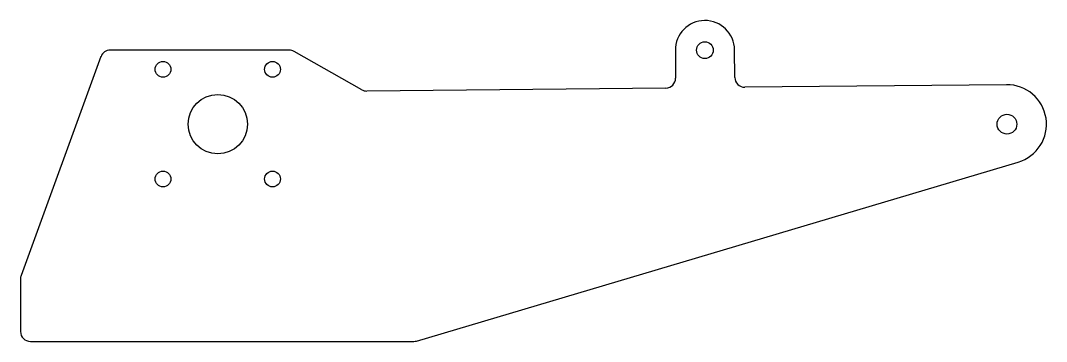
# Model space of a CAD drawing. Header units: millimetres. Extents: x 355 to 1395, y 544 to 869.
import ezdxf

# ---------------------------------------------------------------- set-up
doc = ezdxf.new("R2010")
doc.units = ezdxf.units.MM

msp = doc.modelspace()

# ---------------------------------------------------------------- linework, layer by layer
at = {"color": 7, "linetype": 'Continuous', "lineweight": 25}
for p, q in [((436.5, 832.6), (355.5, 610.8)), ((627.3, 839.2), (445.9, 839.2)), ((700.9, 799.1), (632.2, 837.9)), ((1018.7, 838.9), (1019, 810.9)), ((1079, 811.5), (1078.7, 839.5)), ((1354.5, 804.2), (1089.1, 801.6)), ((1009.1, 800.8), (705.9, 797.8)), ((756.3, 544.6), (1366.3, 725.8)), ((354.9, 607.4), (354.9, 554.2)), ((364.9, 544.2), (753.5, 544.2))]:
    msp.add_line(p, q, dxfattribs=at)
for centre, radius in [((1048.7, 839.2), 8.5), ((499.4, 819.7), 8), ((610.4, 819.7), 8), ((554.9, 764.2), 30), ((1354.9, 764.2), 10), ((499.4, 708.7), 8), ((610.4, 708.7), 8)]:
    msp.add_circle(centre, radius, dxfattribs=at)
for centre, radius, start, end in [((1048.7, 839.2), 30, 0.562, 180.562), ((445.9, 829.2), 10, 90, 159.9369), ((627.3, 829.2), 10, 60.562, 90), ((1089, 811.6), 10, 180.562, 270.562), ((1009, 810.8), 10, 270.562, 0.562), ((1354.9, 764.2), 40, 286.5477, 90.562), ((705.8, 807.8), 10, 240.562, 270.562), ((364.9, 607.4), 10, 159.9369, 180), ((364.9, 554.2), 10, 180, 270), ((753.5, 554.2), 10, 270, 286.5477)]:
    msp.add_arc(centre, radius, start, end, dxfattribs=at)

doc.saveas('drawing.dxf')
